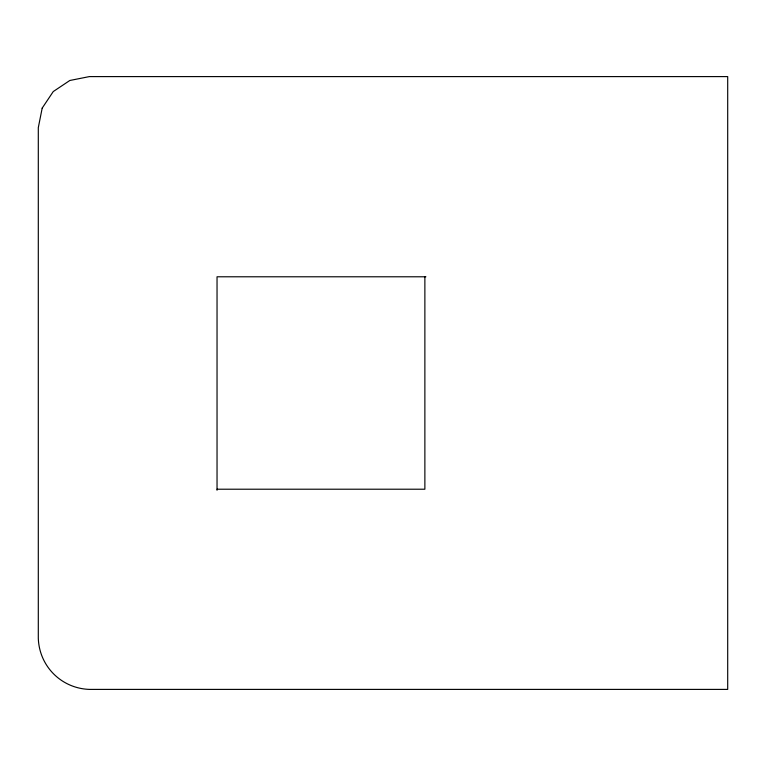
<?xml version="1.0" encoding="UTF-8"?>
<svg xmlns="http://www.w3.org/2000/svg" width="766" height="766" viewBox="0 0 766 766"><rect width="100%" height="100%" fill="white"/><g stroke="black" fill="none" stroke-linecap="round" stroke-linejoin="round"><path stroke-width="1.15" d="M425.886 276.785L217.037 276.785L217.037 490.24M217.037 489.215L424.871 489.215L424.871 276.785M42.187 108.121L38.3 127.663L38.3 638.337C39.296 666.324 61.376 688.404 89.363 689.4L727.7 689.4L727.7 76.6L89.363 76.6L69.821 80.487L53.256 91.556L42.187 108.121"/></g></svg>
